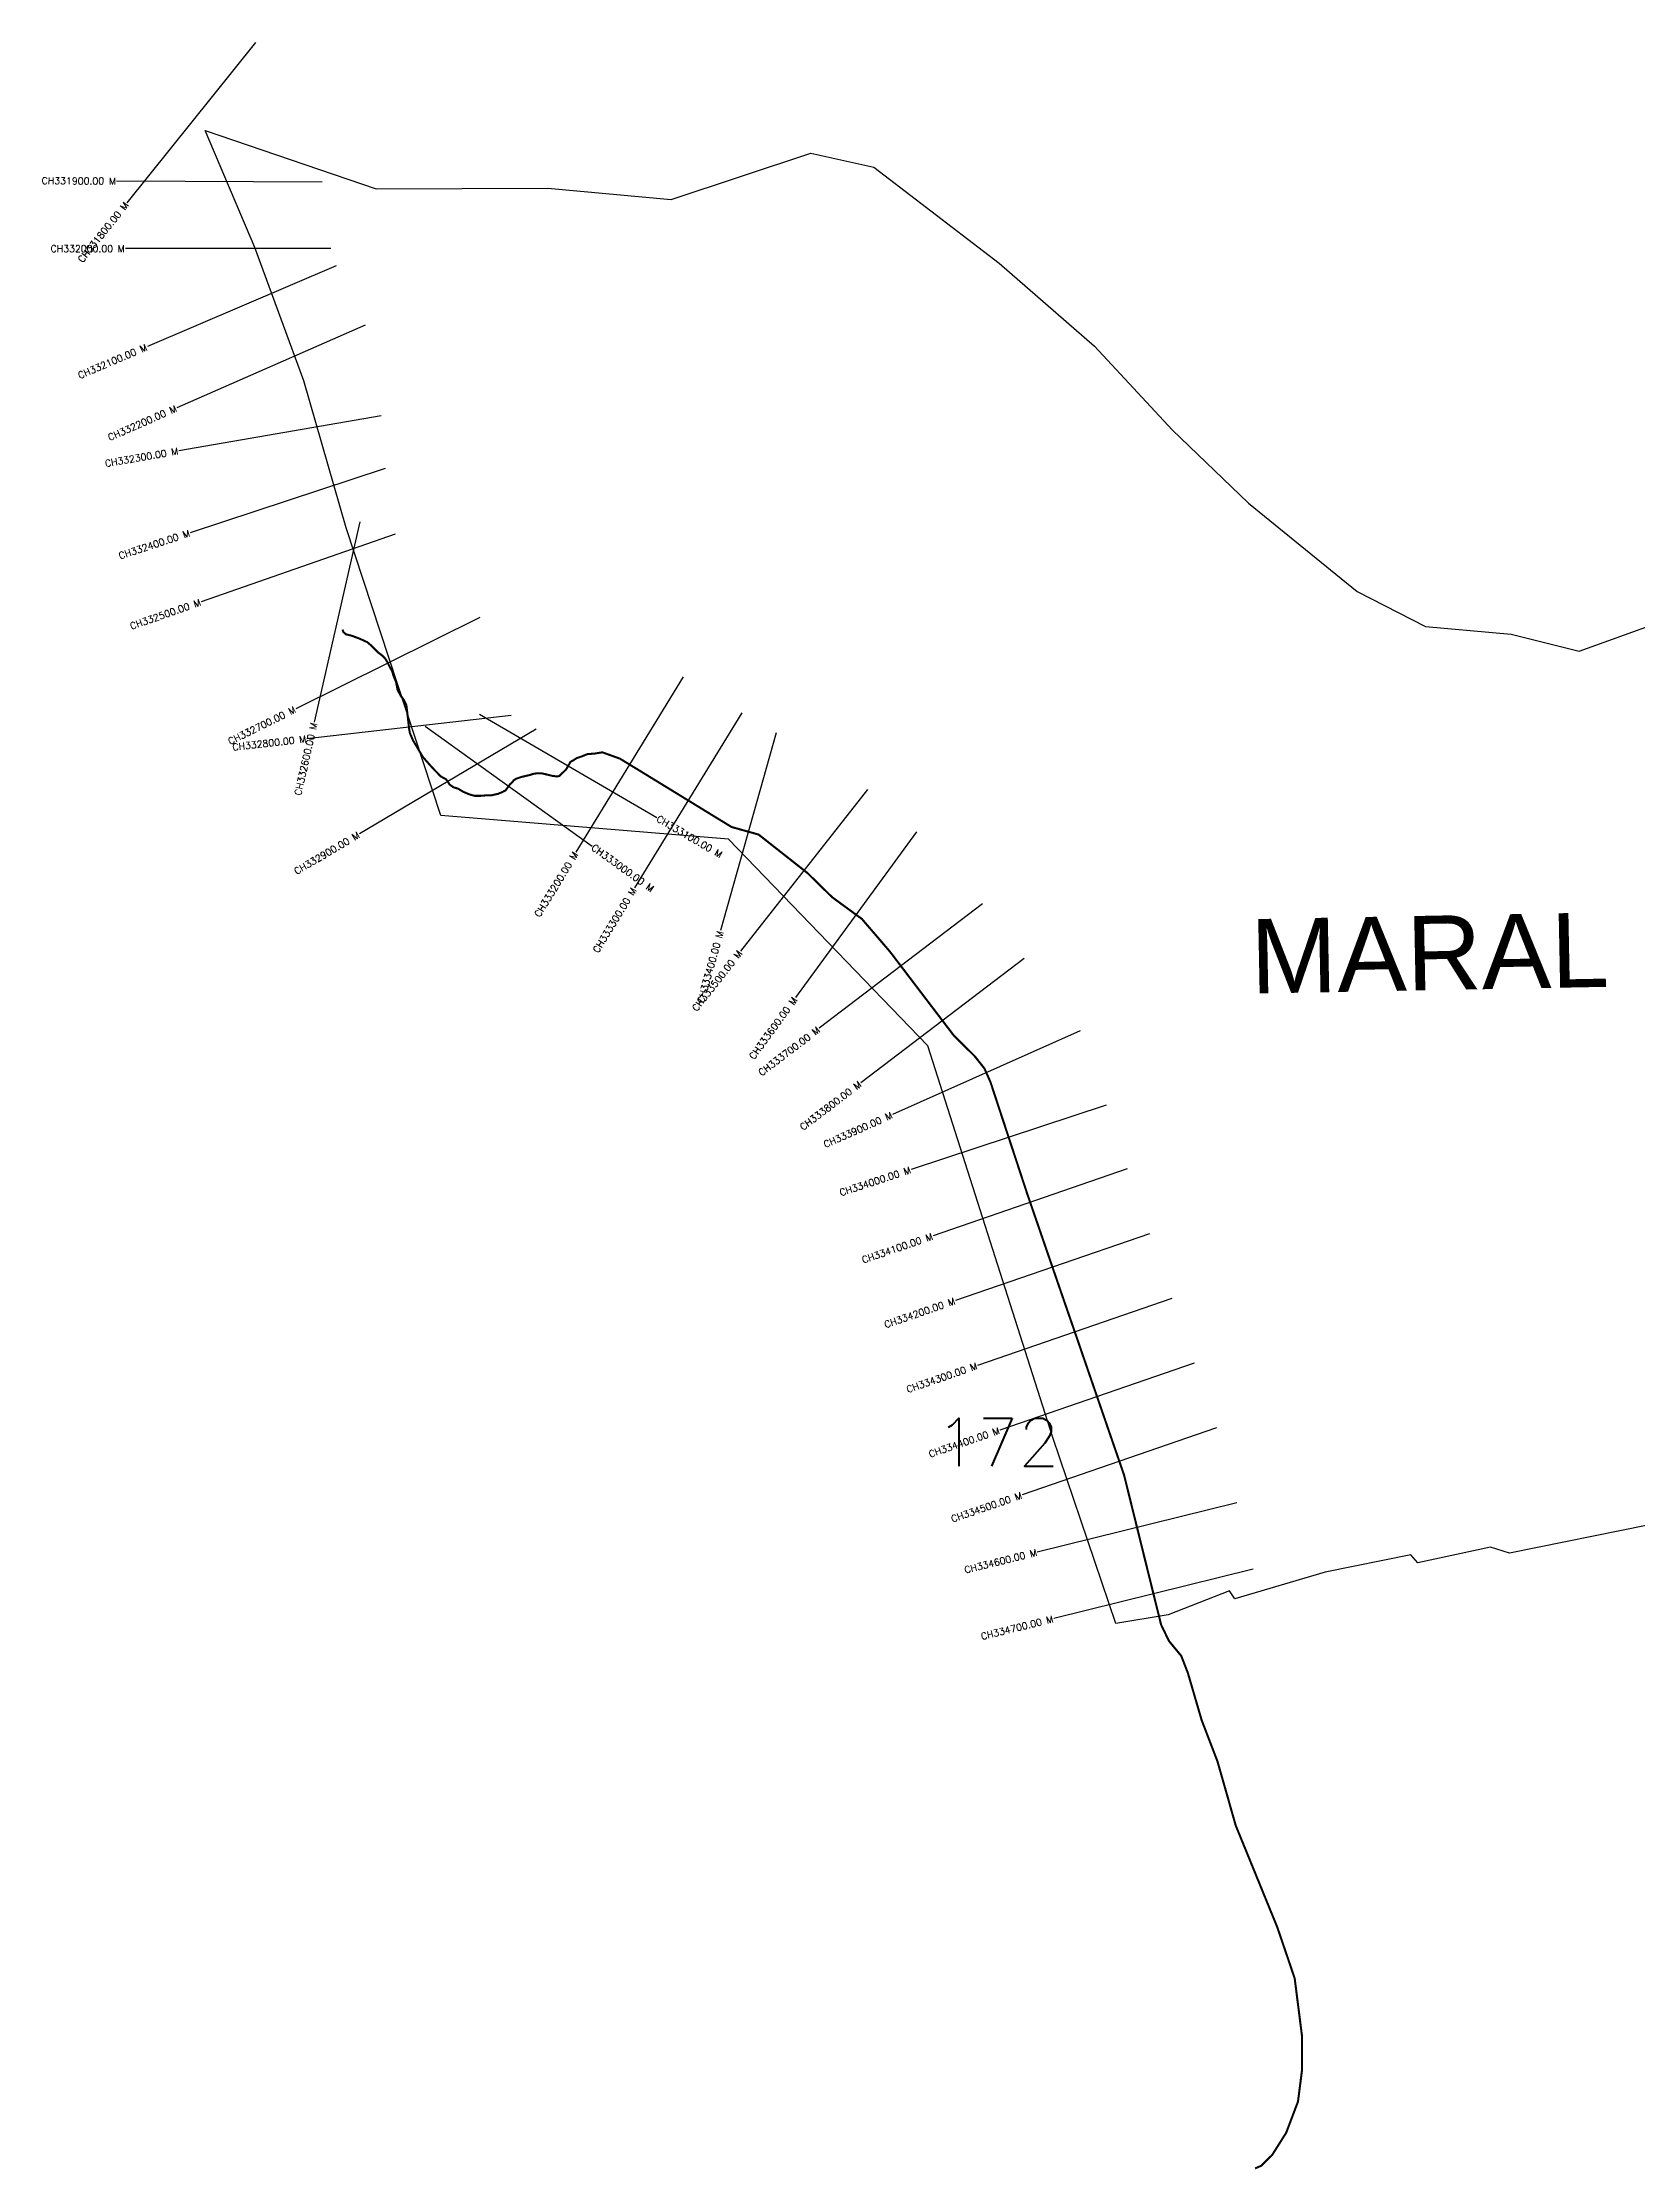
# Model space of a CAD drawing. Header units: metres. Extents: x 288578 to 293181, y 1990516 to 1993622.
# Drawn here: x 288578 to 290908, y 1990516 to 1993622 of the extents above; entities that cross this region are included whole.
import ezdxf
from ezdxf.enums import TextEntityAlignment as Align

# ---------------------------------------------------------------- set-up
doc = ezdxf.new("R2010")
doc.units = ezdxf.units.M
doc.header["$MEASUREMENT"] = 0
for name, color, linetype in [('CS', 134, 'Continuous'), ('CSMark', 6, 'Continuous'), ('NATURALLY PROTECTED', 3, 'Continuous'), ('village', 3, 'Continuous'), ('VILLAGE NAME', 250, 'Continuous')]:
    doc.layers.add(name, color=color, linetype=linetype)
doc.styles.get("Standard").update_dxf_attribs({"font": 'simplex.shx'})

msp = doc.modelspace()

# ---------------------------------------------------------------- linework, layer by layer
at = {"layer": 'CS'}
for p, q in [((288889.4, 1993622), (288701.6, 1993388)), ((288986.5, 1993418), (288686.5, 1993419.6)), ((288999.5, 1993321), (288699.5, 1993321)), ((289007.4, 1993295.8), (288731.4, 1993178.1)), ((289049.3, 1993209.4), (288774.6, 1993088.7)), ((289073, 1993077), (288777.4, 1993025.8)), ((289078.9, 1992999.8), (288793.9, 1992906.2)), ((289041.5, 1992922.1), (288975.1, 1992629.6)), ((289093.1, 1992904), (288809.8, 1992805.3)), ((289217, 1992782.4), (288948.2, 1992649.2)), ((289514.1, 1992695.5), (289357.4, 1992439.7)), ((289262.5, 1992639.4), (288964.4, 1992605.3)), ((289216.4, 1992641.2), (289475.6, 1992490.2)), ((289599.4, 1992643.3), (289442.7, 1992387.4)), ((289299.1, 1992619.5), (289041, 1992466.5)), ((289137.3, 1992623.7), (289380.9, 1992448.7)), ((289649.7, 1992614), (289568.6, 1992325.2)), ((289783.3, 1992531), (289597.7, 1992295.3)), ((289854.8, 1992469.6), (289677.9, 1992227.3)), ((289951.3, 1992364.2), (289712.6, 1992182.5)), ((290011.9, 1992284.6), (289773.2, 1992103)), ((290093.7, 1992178.7), (289819.6, 1992056.7)), ((290131.7, 1992070.1), (289846.8, 1991976.3)), ((290162.5, 1991977.1), (289878.8, 1991879.4)), ((290195.1, 1991882.6), (289911.4, 1991784.9)), ((290227.6, 1991788), (289944, 1991690.3)), ((290260.2, 1991693.5), (289976.5, 1991595.8)), ((290292.8, 1991598.9), (290009.1, 1991501.2)), ((290322.4, 1991489.6), (290031.1, 1991417.5)), ((290346.4, 1991392.5), (290055.1, 1991320.5))]:
    msp.add_line(p, q, dxfattribs=at)
at = {"layer": 'NATURALLY PROTECTED', "const_width": 3, "flags": 128}
msp.add_lwpolyline([(289016.4, 1992764.8), (289017.6, 1992761.3), (289021.5, 1992757.8), (289025, 1992757), (289030.4, 1992755.6), (289035.4, 1992753.7), (289041.4, 1992751.5), (289046.8, 1992749), (289052.7, 1992746.3), (289057.8, 1992741.9), (289061.4, 1992738.2), (289068.7, 1992731.1), (289074.8, 1992726.6), (289079, 1992722), (289081.6, 1992717.9), (289085.1, 1992710.7), (289089, 1992703.8), (289091.1, 1992696.5), (289094.6, 1992688.3), (289096.9, 1992676.5), (289101.4, 1992668.1), (289105.3, 1992663.1), (289109.6, 1992654.7), (289110.8, 1992645.3), (289113.7, 1992620), (289114.8, 1992613.6), (289117.6, 1992607.2), (289119.4, 1992602.8), (289125.7, 1992592.3), (289133.7, 1992578.8), (289143.5, 1992567.6), (289150.3, 1992560.2), (289160, 1992550.3), (289167.2, 1992546.4), (289169.9, 1992543.3), (289172.7, 1992538.6), (289178.4, 1992534.5), (289185.2, 1992532.4), (289192.3, 1992528.1), (289201.9, 1992524), (289209.3, 1992522), (289218.4, 1992522), (289227.1, 1992522.7), (289233.6, 1992522.7), (289243.6, 1992524.9), (289249.8, 1992527.4), (289254.7, 1992530), (289260.6, 1992538.2), (289264.4, 1992541.9), (289266.5, 1992544.7), (289270.7, 1992547.2), (289278.7, 1992549.8), (289289.3, 1992552.2), (289295.3, 1992554.1), (289301.4, 1992555), (289306.6, 1992555), (289315.5, 1992552.9), (289323, 1992551.1), (289329.7, 1992550.2), (289333.1, 1992551), (289335.4, 1992553.2), (289342.9, 1992560.4), (289346.7, 1992566.9), (289349.3, 1992571.5), (289353.8, 1992574), (289358.4, 1992577.1), (289365.8, 1992579.5), (289374, 1992582.8), (289384.9, 1992583.7), (289395.9, 1992585.5), (289421.5, 1992576.3), (289446.1, 1992561.3), (289550.7, 1992497.2), (289584.5, 1992476.5), (289607, 1992470.2), (289624.1, 1992465.4), (289640.6, 1992452.4), (289695.6, 1992409.1), (289731.4, 1992374), (289775, 1992342.1), (289815.8, 1992294.6), (289873.7, 1992218.5), (289909.3, 1992171.8), (289922, 1992159.2), (289939.5, 1992142), (289953.9, 1992123.8), (289962.6, 1992104.3), (290016.6, 1991940.2), (290062.2, 1991807.7), (290088.9, 1991730.3), (290121, 1991637), (290142.6, 1991574.3), (290157.8, 1991530.2), (290175.3, 1991459.5), (290203.1, 1991347.1), (290211.9, 1991311.6), (290223.3, 1991287.9), (290232.5, 1991276.7), (290241.3, 1991266.1), (290251, 1991241.1), (290271.1, 1991172.3), (290294.3, 1991111.8), (290306.5, 1991069), (290320.9, 1991018.3), (290337.4, 1990978), (290360.1, 1990922.4), (290381.6, 1990869.8), (290398.7, 1990819.6), (290407, 1990795.1), (290417.8, 1990709.9), (290417.8, 1990662), (290411.8, 1990615.1), (290394.6, 1990569.7), (290374.1, 1990537.2), (290357.9, 1990521.4), (290349.2, 1990517.6)], dxfattribs=at)
at = {"layer": 'village', "color": 6}
msp.add_polyline3d([(290922.5, 1991456.7, 0), (290720.5, 1991416.1, 0), (290693.1, 1991424.9, 0), (290586.8, 1991402, 0), (290576.7, 1991413.4, 0), (290451.6, 1991388.4, 0), (290319.6, 1991349.2, 0), (290311.9, 1991360.9, 0), (290222.4, 1991326.2, 0), (290145.7, 1991313.5, 0), (290054, 1991585, 0), (289871.2, 1992156.7, 0), (289580.2, 1992458.7, 0), (289160.1, 1992493.2, 0), (289021.6, 1992913.3, 0), (288959.7, 1993127.9, 0), (288888.3, 1993322.6, 0), (288815.8, 1993493.3, 0), (289065.5, 1993408.3, 0), (289316.4, 1993409.4, 0), (289496.4, 1993392.9, 0), (289700.2, 1993460.6, 0), (289792.4, 1993440.1, 0), (289975.4, 1993299.7, 0), (290114.6, 1993178.6, 0), (290228.2, 1993056.2, 0), (290339.5, 1992949.4, 0), (290498.3, 1992820.3, 0), (290598.2, 1992769, 0), (290723, 1992758, 0), (290822.5, 1992733.2, 0), (290937.4, 1992774.4, 0)], dxfattribs=at)

# ---------------------------------------------------------------- texts
at = {"insert": (289883.3, 1991613.2), "char_height": 70, "attachment_point": 1}
msp.add_mtext_dynamic_manual_height_columns('172', width=95.172, gutter_width=1, heights=[0], dxfattribs=at)
at = {"layer": 'CSMark'}
for s, rotation, p in [('CH331900.00 M', 359.7053, (288685.5, 1993419.6)), ('CH331800.00 M', 51.2455, (288700.9, 1993387.3)), ('CH332100.00 M', 23.0883, (288730.5, 1993177.7)), ('CH332200.00 M', 23.7347, (288773.7, 1993088.3)), ('CH332300.00 M', 9.8259, (288776.4, 1993025.6)), ('CH332400.00 M', 18.1888, (288793, 1992905.9)), ('CH332500.00 M', 19.2098, (288808.9, 1992805)), ('CH332700.00 M', 26.3504, (288947.3, 1992648.8)), ('CH332600.00 M', 77.2042, (288974.9, 1992628.6)), ('CH332800.00 M', 6.5359, (288963.4, 1992605.2)), ('CH332900.00 M', 30.647, (289040.2, 1992466)), ('CH333200.00 M', 58.5144, (289356.9, 1992438.8)), ('CH333300.00 M', 58.5144, (289442.2, 1992386.6)), ('CH333400.00 M', 74.3263, (289568.3, 1992324.2)), ('CH333500.00 M', 51.7821, (289597, 1992294.5)), ('CH333600.00 M', 53.8724, (289677.3, 1992226.5)), ('CH333700.00 M', 37.271, (289711.8, 1992181.9)), ('CH333800.00 M', 37.271, (289772.4, 1992102.4)), ('CH333900.00 M', 23.991, (289818.7, 1992056.3)), ('CH334000.00 M', 18.2147, (289845.8, 1991976)), ('CH334100.00 M', 19.0049, (289877.9, 1991879.1)), ('CH334200.00 M', 19.0049, (289910.5, 1991784.6)), ('CH334300.00 M', 19.0049, (289943, 1991690)), ('CH334400.00 M', 19.0049, (289975.6, 1991595.5)), ('CH334500.00 M', 19.0049, (290008.2, 1991500.9)), ('CH334600.00 M', 13.8945, (290030.2, 1991417.3)), ('CH334700.00 M', 13.8945, (290054.2, 1991320.2))]:
    msp.add_text(s, height=10, rotation=rotation, dxfattribs=at).set_placement(p, align=Align.MIDDLE_RIGHT)
msp.add_text('CH332000.00 M', height=10, dxfattribs=at).set_placement((288698.5, 1993321), align=Align.MIDDLE_RIGHT)
for s, rotation, p in [('CH333100.00 M', 329.7613, (289476.4, 1992489.7)), ('CH333000.00 M', 324.3172, (289381.7, 1992448.1))]:
    msp.add_text(s, height=10, rotation=rotation, dxfattribs=at).set_placement(p, align=Align.MIDDLE_LEFT)
at = {"layer": 'VILLAGE NAME', "insert": (290341.3, 1992341.8), "char_height": 108.748, "attachment_point": 1, "rotation": 1.1028}
msp.add_mtext_dynamic_manual_height_columns('{\\fArial|b0|i0|c0|p34;MARAL}', width=1571.314, gutter_width=543.7, heights=[0], dxfattribs=at)

doc.saveas('drawing.dxf')
